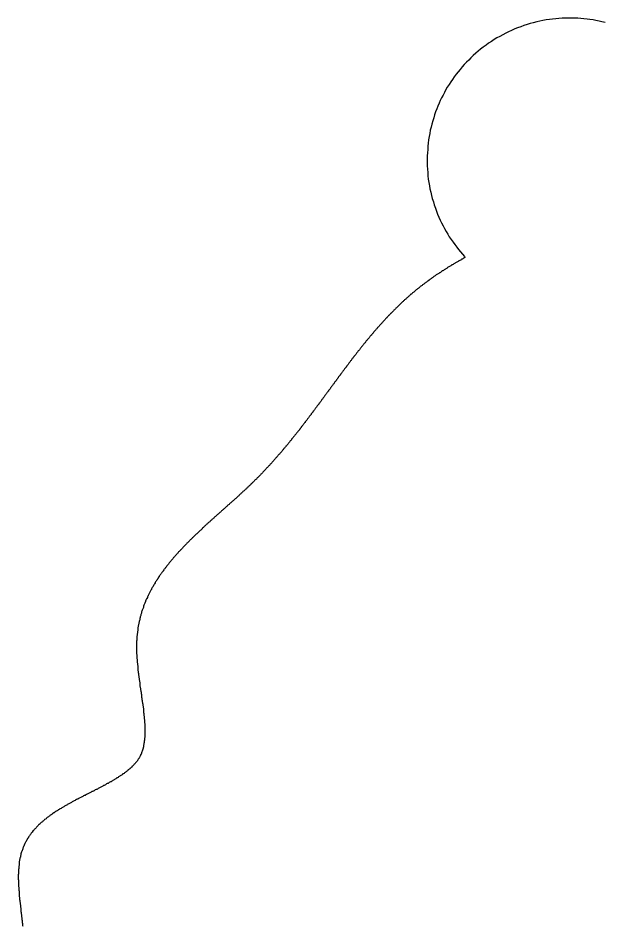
# Model space of a CAD drawing. Header units: millimetres. Extents: x 289 to 9778, y -894 to 6380.
# Drawn here: x 7085.7 to 7106.31, y -135.18 to -103.29 of the extents above; entities that cross this region are included whole.
import ezdxf

# ---------------------------------------------------------------- set-up
doc = ezdxf.new("R2010")
doc.units = ezdxf.units.MM
doc.layers.add('DRAW', color=7, linetype='Continuous')

msp = doc.modelspace()

# ---------------------------------------------------------------- linework, layer by layer
at = {"layer": 'DRAW'}
msp.add_polyline3d([(7106.32, -103.443, 0), (7106.21, -103.423, 0), (7106.11, -103.393, 0), (7106, -103.373, 0), (7105.9, -103.353, 0), (7105.79, -103.343, 0), (7105.69, -103.323, 0), (7105.58, -103.313, 0), (7105.47, -103.303, 0), (7105.36, -103.293, 0), (7105.26, -103.293, 0), (7105.15, -103.293, 0), (7105.04, -103.293, 0), (7104.92, -103.293, 0), (7104.81, -103.293, 0), (7104.7, -103.303, 0), (7104.59, -103.313, 0), (7104.48, -103.323, 0), (7104.37, -103.343, 0), (7104.25, -103.353, 0), (7104.14, -103.373, 0), (7104.03, -103.403, 0), (7103.92, -103.423, 0), (7103.8, -103.453, 0), (7103.69, -103.483, 0), (7103.58, -103.513, 0), (7103.47, -103.553, 0), (7103.36, -103.593, 0), (7103.25, -103.633, 0), (7103.15, -103.673, 0), (7103.04, -103.723, 0), (7102.93, -103.773, 0), (7102.83, -103.823, 0), (7102.73, -103.873, 0), (7102.62, -103.933, 0), (7102.52, -103.983, 0), (7102.42, -104.043, 0), (7102.33, -104.113, 0), (7102.23, -104.173, 0), (7102.14, -104.243, 0), (7102.04, -104.313, 0), (7101.95, -104.383, 0), (7101.86, -104.453, 0), (7101.78, -104.523, 0), (7101.69, -104.603, 0), (7101.61, -104.683, 0), (7101.53, -104.763, 0), (7101.45, -104.843, 0), (7101.37, -104.923, 0), (7101.3, -105.003, 0), (7101.23, -105.093, 0), (7101.16, -105.183, 0), (7101.09, -105.263, 0), (7101.02, -105.353, 0), (7100.96, -105.443, 0), (7100.9, -105.533, 0), (7100.84, -105.623, 0), (7100.78, -105.713, 0), (7100.73, -105.803, 0), (7100.68, -105.903, 0), (7100.63, -105.993, 0), (7100.58, -106.093, 0), (7100.53, -106.183, 0), (7100.49, -106.283, 0), (7100.45, -106.383, 0), (7100.41, -106.483, 0), (7100.37, -106.583, 0), (7100.33, -106.693, 0), (7100.3, -106.793, 0), (7100.27, -106.903, 0), (7100.24, -107.013, 0), (7100.21, -107.123, 0), (7100.18, -107.233, 0), (7100.16, -107.343, 0), (7100.14, -107.453, 0), (7100.12, -107.563, 0), (7100.11, -107.683, 0), (7100.1, -107.793, 0), (7100.09, -107.903, 0), (7100.08, -108.023, 0), (7100.07, -108.133, 0), (7100.07, -108.253, 0), (7100.07, -108.373, 0), (7100.07, -108.483, 0), (7100.08, -108.603, 0), (7100.09, -108.713, 0), (7100.1, -108.833, 0), (7100.11, -108.953, 0), (7100.13, -109.063, 0), (7100.15, -109.183, 0), (7100.17, -109.293, 0), (7100.2, -109.403, 0), (7100.22, -109.523, 0), (7100.25, -109.633, 0), (7100.29, -109.743, 0), (7100.32, -109.853, 0), (7100.36, -109.963, 0), (7100.4, -110.073, 0), (7100.44, -110.173, 0), (7100.48, -110.283, 0), (7100.53, -110.383, 0), (7100.58, -110.483, 0), (7100.63, -110.583, 0), (7100.68, -110.683, 0), (7100.74, -110.783, 0), (7100.8, -110.883, 0), (7100.85, -110.973, 0), (7100.91, -111.063, 0), (7100.98, -111.163, 0), (7101.04, -111.243, 0), (7101.11, -111.333, 0), (7101.17, -111.423, 0), (7101.24, -111.503, 0), (7101.31, -111.583, 0), (7101.38, -111.663, 0), (7101.4, -111.703, 0), (7101.38, -111.713, 0), (7101.35, -111.723, 0), (7101.33, -111.743, 0), (7101.31, -111.753, 0), (7101.29, -111.763, 0), (7101.27, -111.773, 0), (7101.25, -111.793, 0), (7101.22, -111.803, 0), (7101.2, -111.813, 0), (7101.18, -111.823, 0), (7101.16, -111.843, 0), (7101.14, -111.853, 0), (7101.11, -111.863, 0), (7101.09, -111.873, 0), (7101.07, -111.893, 0), (7101.05, -111.903, 0), (7101.03, -111.913, 0), (7101.01, -111.923, 0), (7100.98, -111.943, 0), (7100.96, -111.953, 0), (7100.94, -111.963, 0), (7100.92, -111.983, 0), (7100.9, -111.993, 0), (7100.88, -112.003, 0), (7100.86, -112.013, 0), (7100.83, -112.033, 0), (7100.81, -112.043, 0), (7100.79, -112.053, 0), (7100.77, -112.073, 0), (7100.75, -112.083, 0), (7100.73, -112.093, 0), (7100.71, -112.113, 0), (7100.69, -112.123, 0), (7100.67, -112.133, 0), (7100.64, -112.153, 0), (7100.62, -112.163, 0), (7100.6, -112.173, 0), (7100.58, -112.193, 0), (7100.56, -112.203, 0), (7100.54, -112.223, 0), (7100.52, -112.233, 0), (7100.5, -112.243, 0), (7100.48, -112.263, 0), (7100.46, -112.273, 0), (7100.44, -112.283, 0), (7100.41, -112.303, 0), (7100.39, -112.313, 0), (7100.37, -112.333, 0), (7100.35, -112.343, 0), (7100.33, -112.353, 0), (7100.31, -112.373, 0), (7100.29, -112.383, 0), (7100.27, -112.403, 0), (7100.25, -112.413, 0), (7100.23, -112.433, 0), (7100.21, -112.443, 0), (7100.19, -112.463, 0), (7100.17, -112.473, 0), (7100.15, -112.483, 0), (7100.13, -112.503, 0), (7100.11, -112.513, 0), (7100.09, -112.533, 0), (7100.07, -112.543, 0), (7100.05, -112.563, 0), (7100.03, -112.573, 0), (7100.01, -112.593, 0), (7099.99, -112.603, 0), (7099.97, -112.623, 0), (7099.95, -112.633, 0), (7099.93, -112.653, 0), (7099.91, -112.663, 0), (7099.89, -112.683, 0), (7099.87, -112.693, 0), (7099.85, -112.713, 0), (7099.83, -112.723, 0), (7099.81, -112.743, 0), (7099.79, -112.763, 0), (7099.77, -112.773, 0), (7099.75, -112.793, 0), (7099.73, -112.803, 0), (7099.71, -112.823, 0), (7099.69, -112.833, 0), (7099.67, -112.853, 0), (7099.65, -112.873, 0), (7099.64, -112.883, 0), (7099.62, -112.903, 0), (7099.6, -112.913, 0), (7099.58, -112.933, 0), (7099.56, -112.943, 0), (7099.54, -112.963, 0), (7099.52, -112.983, 0), (7099.5, -112.993, 0), (7099.48, -113.013, 0), (7099.46, -113.033, 0), (7099.45, -113.043, 0), (7099.43, -113.063, 0), (7099.41, -113.073, 0), (7099.39, -113.093, 0), (7099.37, -113.113, 0), (7099.35, -113.123, 0), (7099.33, -113.143, 0), (7099.32, -113.163, 0), (7099.3, -113.173, 0), (7099.28, -113.193, 0), (7099.26, -113.213, 0), (7099.24, -113.223, 0), (7099.23, -113.243, 0), (7099.21, -113.263, 0), (7099.19, -113.273, 0), (7099.17, -113.293, 0), (7099.15, -113.313, 0), (7099.13, -113.333, 0), (7099.12, -113.343, 0), (7099.1, -113.363, 0), (7099.08, -113.383, 0), (7099.06, -113.393, 0), (7099.05, -113.413, 0), (7099.03, -113.433, 0), (7099.01, -113.453, 0), (7098.99, -113.463, 0), (7098.97, -113.483, 0), (7098.96, -113.503, 0), (7098.94, -113.523, 0), (7098.92, -113.533, 0), (7098.9, -113.553, 0), (7098.89, -113.573, 0), (7098.87, -113.593, 0), (7098.85, -113.603, 0), (7098.84, -113.623, 0), (7098.82, -113.643, 0), (7098.8, -113.663, 0), (7098.78, -113.673, 0), (7098.77, -113.693, 0), (7098.75, -113.713, 0), (7098.73, -113.733, 0), (7098.71, -113.743, 0), (7098.7, -113.763, 0), (7098.68, -113.783, 0), (7098.66, -113.803, 0), (7098.65, -113.823, 0), (7098.63, -113.833, 0), (7098.61, -113.853, 0), (7098.6, -113.873, 0), (7098.58, -113.893, 0), (7098.56, -113.913, 0), (7098.55, -113.923, 0), (7098.53, -113.943, 0), (7098.51, -113.963, 0), (7098.5, -113.983, 0), (7098.48, -114.003, 0), (7098.46, -114.023, 0), (7098.45, -114.033, 0), (7098.43, -114.053, 0), (7098.41, -114.073, 0), (7098.4, -114.093, 0), (7098.38, -114.113, 0), (7098.36, -114.133, 0), (7098.35, -114.143, 0), (7098.33, -114.163, 0), (7098.32, -114.183, 0), (7098.3, -114.203, 0), (7098.28, -114.223, 0), (7098.27, -114.243, 0), (7098.25, -114.263, 0), (7098.23, -114.273, 0), (7098.22, -114.293, 0), (7098.2, -114.313, 0), (7098.19, -114.333, 0), (7098.17, -114.353, 0), (7098.15, -114.373, 0), (7098.14, -114.393, 0), (7098.12, -114.413, 0), (7098.11, -114.423, 0), (7098.09, -114.443, 0), (7098.07, -114.463, 0), (7098.06, -114.483, 0), (7098.04, -114.503, 0), (7098.03, -114.523, 0), (7098.01, -114.543, 0), (7098, -114.563, 0), (7097.98, -114.583, 0), (7097.96, -114.593, 0), (7097.95, -114.613, 0), (7097.93, -114.633, 0), (7097.92, -114.653, 0), (7097.9, -114.673, 0), (7097.89, -114.693, 0), (7097.87, -114.713, 0), (7097.85, -114.733, 0), (7097.84, -114.753, 0), (7097.82, -114.773, 0), (7097.81, -114.793, 0), (7097.79, -114.813, 0), (7097.78, -114.823, 0), (7097.76, -114.843, 0), (7097.75, -114.863, 0), (7097.73, -114.883, 0), (7097.72, -114.903, 0), (7097.7, -114.923, 0), (7097.69, -114.943, 0), (7097.67, -114.963, 0), (7097.65, -114.983, 0), (7097.64, -115.003, 0), (7097.62, -115.023, 0), (7097.61, -115.043, 0), (7097.59, -115.063, 0), (7097.58, -115.083, 0), (7097.56, -115.103, 0), (7097.55, -115.123, 0), (7097.53, -115.143, 0), (7097.52, -115.153, 0), (7097.5, -115.173, 0), (7097.49, -115.193, 0), (7097.47, -115.213, 0), (7097.46, -115.233, 0), (7097.44, -115.253, 0), (7097.43, -115.273, 0), (7097.41, -115.293, 0), (7097.4, -115.313, 0), (7097.38, -115.333, 0), (7097.37, -115.353, 0), (7097.35, -115.373, 0), (7097.34, -115.393, 0), (7097.32, -115.413, 0), (7097.31, -115.433, 0), (7097.29, -115.453, 0), (7097.28, -115.473, 0), (7097.26, -115.493, 0), (7097.25, -115.513, 0), (7097.23, -115.533, 0), (7097.22, -115.553, 0), (7097.2, -115.573, 0), (7097.19, -115.593, 0), (7097.17, -115.613, 0), (7097.16, -115.633, 0), (7097.14, -115.653, 0), (7097.13, -115.673, 0), (7097.11, -115.693, 0), (7097.1, -115.713, 0), (7097.08, -115.733, 0), (7097.07, -115.753, 0), (7097.05, -115.773, 0), (7097.04, -115.793, 0), (7097.02, -115.813, 0), (7097.01, -115.833, 0), (7096.99, -115.853, 0), (7096.98, -115.873, 0), (7096.96, -115.893, 0), (7096.95, -115.913, 0), (7096.94, -115.933, 0), (7096.92, -115.953, 0), (7096.91, -115.973, 0), (7096.89, -115.993, 0), (7096.88, -116.013, 0), (7096.86, -116.033, 0), (7096.85, -116.053, 0), (7096.83, -116.073, 0), (7096.82, -116.093, 0), (7096.8, -116.113, 0), (7096.79, -116.133, 0), (7096.77, -116.153, 0), (7096.76, -116.173, 0), (7096.74, -116.193, 0), (7096.73, -116.213, 0), (7096.71, -116.233, 0), (7096.7, -116.253, 0), (7096.68, -116.273, 0), (7096.67, -116.293, 0), (7096.66, -116.313, 0), (7096.64, -116.333, 0), (7096.63, -116.353, 0), (7096.61, -116.373, 0), (7096.6, -116.393, 0), (7096.58, -116.413, 0), (7096.57, -116.433, 0), (7096.55, -116.453, 0), (7096.54, -116.473, 0), (7096.52, -116.493, 0), (7096.51, -116.513, 0), (7096.49, -116.533, 0), (7096.48, -116.553, 0), (7096.46, -116.573, 0), (7096.45, -116.593, 0), (7096.43, -116.613, 0), (7096.42, -116.633, 0), (7096.4, -116.653, 0), (7096.39, -116.673, 0), (7096.37, -116.693, 0), (7096.36, -116.713, 0), (7096.35, -116.733, 0), (7096.33, -116.753, 0), (7096.32, -116.773, 0), (7096.3, -116.793, 0), (7096.29, -116.813, 0), (7096.27, -116.833, 0), (7096.26, -116.853, 0), (7096.24, -116.873, 0), (7096.23, -116.893, 0), (7096.21, -116.913, 0), (7096.2, -116.933, 0), (7096.18, -116.953, 0), (7096.17, -116.973, 0), (7096.15, -116.993, 0), (7096.14, -117.013, 0), (7096.12, -117.033, 0), (7096.11, -117.053, 0), (7096.09, -117.073, 0), (7096.08, -117.093, 0), (7096.06, -117.113, 0), (7096.05, -117.133, 0), (7096.03, -117.153, 0), (7096.02, -117.173, 0), (7096, -117.193, 0), (7095.99, -117.213, 0), (7095.97, -117.233, 0), (7095.96, -117.253, 0), (7095.94, -117.273, 0), (7095.93, -117.293, 0), (7095.91, -117.313, 0), (7095.9, -117.333, 0), (7095.88, -117.353, 0), (7095.87, -117.373, 0), (7095.85, -117.393, 0), (7095.84, -117.413, 0), (7095.82, -117.433, 0), (7095.81, -117.453, 0), (7095.79, -117.473, 0), (7095.78, -117.493, 0), (7095.76, -117.513, 0), (7095.75, -117.533, 0), (7095.73, -117.553, 0), (7095.72, -117.573, 0), (7095.7, -117.593, 0), (7095.68, -117.613, 0), (7095.67, -117.633, 0), (7095.65, -117.653, 0), (7095.64, -117.673, 0), (7095.62, -117.693, 0), (7095.61, -117.713, 0), (7095.59, -117.733, 0), (7095.58, -117.753, 0), (7095.56, -117.773, 0), (7095.55, -117.793, 0), (7095.53, -117.813, 0), (7095.52, -117.833, 0), (7095.5, -117.853, 0), (7095.48, -117.873, 0), (7095.47, -117.893, 0), (7095.45, -117.913, 0), (7095.44, -117.923, 0), (7095.42, -117.943, 0), (7095.41, -117.963, 0), (7095.39, -117.983, 0), (7095.38, -118.003, 0), (7095.36, -118.023, 0), (7095.34, -118.043, 0), (7095.33, -118.063, 0), (7095.31, -118.083, 0), (7095.3, -118.103, 0), (7095.28, -118.123, 0), (7095.26, -118.143, 0), (7095.25, -118.163, 0), (7095.23, -118.183, 0), (7095.22, -118.203, 0), (7095.2, -118.223, 0), (7095.19, -118.243, 0), (7095.17, -118.263, 0), (7095.15, -118.283, 0), (7095.14, -118.303, 0), (7095.12, -118.323, 0), (7095.11, -118.333, 0), (7095.09, -118.353, 0), (7095.07, -118.373, 0), (7095.06, -118.393, 0), (7095.04, -118.413, 0), (7095.02, -118.433, 0), (7095.01, -118.453, 0), (7094.99, -118.473, 0), (7094.98, -118.493, 0), (7094.96, -118.513, 0), (7094.94, -118.533, 0), (7094.93, -118.553, 0), (7094.91, -118.573, 0), (7094.89, -118.583, 0), (7094.88, -118.603, 0), (7094.86, -118.623, 0), (7094.84, -118.643, 0), (7094.83, -118.663, 0), (7094.81, -118.683, 0), (7094.79, -118.703, 0), (7094.78, -118.723, 0), (7094.76, -118.743, 0), (7094.74, -118.763, 0), (7094.73, -118.773, 0), (7094.71, -118.793, 0), (7094.69, -118.813, 0), (7094.68, -118.833, 0), (7094.66, -118.853, 0), (7094.64, -118.873, 0), (7094.63, -118.893, 0), (7094.61, -118.913, 0), (7094.59, -118.933, 0), (7094.58, -118.943, 0), (7094.56, -118.963, 0), (7094.54, -118.983, 0), (7094.53, -119.003, 0), (7094.51, -119.023, 0), (7094.49, -119.043, 0), (7094.47, -119.063, 0), (7094.46, -119.073, 0), (7094.44, -119.093, 0), (7094.42, -119.113, 0), (7094.4, -119.133, 0), (7094.39, -119.153, 0), (7094.37, -119.173, 0), (7094.35, -119.193, 0), (7094.33, -119.203, 0), (7094.32, -119.223, 0), (7094.3, -119.243, 0), (7094.28, -119.263, 0), (7094.26, -119.283, 0), (7094.25, -119.303, 0), (7094.23, -119.313, 0), (7094.21, -119.333, 0), (7094.19, -119.353, 0), (7094.18, -119.373, 0), (7094.16, -119.393, 0), (7094.14, -119.403, 0), (7094.12, -119.423, 0), (7094.1, -119.443, 0), (7094.09, -119.463, 0), (7094.07, -119.483, 0), (7094.05, -119.503, 0), (7094.03, -119.513, 0), (7094.01, -119.533, 0), (7093.99, -119.553, 0), (7093.98, -119.573, 0), (7093.96, -119.593, 0), (7093.94, -119.603, 0), (7093.92, -119.623, 0), (7093.9, -119.643, 0), (7093.88, -119.663, 0), (7093.87, -119.673, 0), (7093.85, -119.693, 0), (7093.83, -119.713, 0), (7093.81, -119.733, 0), (7093.79, -119.753, 0), (7093.77, -119.763, 0), (7093.75, -119.783, 0), (7093.73, -119.803, 0), (7093.72, -119.823, 0), (7093.7, -119.843, 0), (7093.68, -119.853, 0), (7093.66, -119.873, 0), (7093.64, -119.893, 0), (7093.62, -119.913, 0), (7093.6, -119.923, 0), (7093.58, -119.943, 0), (7093.56, -119.963, 0), (7093.54, -119.983, 0), (7093.52, -120.003, 0), (7093.5, -120.013, 0), (7093.48, -120.033, 0), (7093.47, -120.053, 0), (7093.45, -120.073, 0), (7093.43, -120.083, 0), (7093.41, -120.103, 0), (7093.39, -120.123, 0), (7093.37, -120.143, 0), (7093.35, -120.163, 0), (7093.33, -120.173, 0), (7093.31, -120.193, 0), (7093.29, -120.213, 0), (7093.27, -120.233, 0), (7093.25, -120.243, 0), (7093.23, -120.263, 0), (7093.21, -120.283, 0), (7093.19, -120.303, 0), (7093.17, -120.323, 0), (7093.15, -120.333, 0), (7093.13, -120.353, 0), (7093.11, -120.373, 0), (7093.09, -120.393, 0), (7093.07, -120.403, 0), (7093.05, -120.423, 0), (7093.03, -120.443, 0), (7093.01, -120.463, 0), (7092.99, -120.483, 0), (7092.97, -120.493, 0), (7092.95, -120.513, 0), (7092.93, -120.533, 0), (7092.91, -120.553, 0), (7092.89, -120.563, 0), (7092.87, -120.583, 0), (7092.85, -120.603, 0), (7092.83, -120.623, 0), (7092.81, -120.643, 0), (7092.79, -120.653, 0), (7092.77, -120.673, 0), (7092.75, -120.693, 0), (7092.73, -120.713, 0), (7092.71, -120.723, 0), (7092.69, -120.743, 0), (7092.67, -120.763, 0), (7092.65, -120.783, 0), (7092.63, -120.803, 0), (7092.61, -120.813, 0), (7092.59, -120.833, 0), (7092.57, -120.853, 0), (7092.55, -120.873, 0), (7092.53, -120.893, 0), (7092.51, -120.903, 0), (7092.49, -120.923, 0), (7092.47, -120.943, 0), (7092.45, -120.963, 0), (7092.43, -120.983, 0), (7092.41, -120.993, 0), (7092.39, -121.013, 0), (7092.37, -121.033, 0), (7092.35, -121.053, 0), (7092.33, -121.073, 0), (7092.31, -121.083, 0), (7092.29, -121.103, 0), (7092.27, -121.123, 0), (7092.25, -121.143, 0), (7092.23, -121.163, 0), (7092.21, -121.183, 0), (7092.19, -121.193, 0), (7092.17, -121.213, 0), (7092.16, -121.233, 0), (7092.14, -121.253, 0), (7092.12, -121.273, 0), (7092.1, -121.293, 0), (7092.08, -121.303, 0), (7092.06, -121.323, 0), (7092.04, -121.343, 0), (7092.02, -121.363, 0), (7092, -121.383, 0), (7091.98, -121.403, 0), (7091.96, -121.413, 0), (7091.94, -121.433, 0), (7091.92, -121.453, 0), (7091.9, -121.473, 0), (7091.88, -121.493, 0), (7091.86, -121.513, 0), (7091.84, -121.533, 0), (7091.82, -121.553, 0), (7091.81, -121.563, 0), (7091.79, -121.583, 0), (7091.77, -121.603, 0), (7091.75, -121.623, 0), (7091.73, -121.643, 0), (7091.71, -121.663, 0), (7091.69, -121.683, 0), (7091.67, -121.703, 0), (7091.65, -121.723, 0), (7091.63, -121.733, 0), (7091.62, -121.753, 0), (7091.6, -121.773, 0), (7091.58, -121.793, 0), (7091.56, -121.813, 0), (7091.54, -121.833, 0), (7091.52, -121.853, 0), (7091.5, -121.873, 0), (7091.49, -121.893, 0), (7091.47, -121.913, 0), (7091.45, -121.933, 0), (7091.43, -121.953, 0), (7091.41, -121.973, 0), (7091.4, -121.983, 0), (7091.38, -122.003, 0), (7091.36, -122.023, 0), (7091.34, -122.043, 0), (7091.32, -122.063, 0), (7091.31, -122.083, 0), (7091.29, -122.103, 0), (7091.27, -122.123, 0), (7091.25, -122.143, 0), (7091.23, -122.163, 0), (7091.22, -122.183, 0), (7091.2, -122.203, 0), (7091.18, -122.223, 0), (7091.16, -122.243, 0), (7091.15, -122.263, 0), (7091.13, -122.283, 0), (7091.11, -122.303, 0), (7091.1, -122.323, 0), (7091.08, -122.343, 0), (7091.06, -122.363, 0), (7091.05, -122.383, 0), (7091.03, -122.403, 0), (7091.01, -122.423, 0), (7090.99, -122.453, 0), (7090.98, -122.473, 0), (7090.96, -122.493, 0), (7090.95, -122.513, 0), (7090.93, -122.533, 0), (7090.91, -122.553, 0), (7090.9, -122.573, 0), (7090.88, -122.593, 0), (7090.86, -122.613, 0), (7090.85, -122.633, 0), (7090.83, -122.653, 0), (7090.82, -122.673, 0), (7090.8, -122.703, 0), (7090.79, -122.723, 0), (7090.77, -122.743, 0), (7090.75, -122.763, 0), (7090.74, -122.783, 0), (7090.72, -122.803, 0), (7090.71, -122.823, 0), (7090.69, -122.853, 0), (7090.68, -122.873, 0), (7090.66, -122.893, 0), (7090.65, -122.913, 0), (7090.63, -122.933, 0), (7090.62, -122.963, 0), (7090.61, -122.983, 0), (7090.59, -123.003, 0), (7090.58, -123.023, 0), (7090.56, -123.043, 0), (7090.55, -123.073, 0), (7090.53, -123.093, 0), (7090.52, -123.113, 0), (7090.51, -123.133, 0), (7090.49, -123.163, 0), (7090.48, -123.183, 0), (7090.47, -123.203, 0), (7090.45, -123.223, 0), (7090.44, -123.253, 0), (7090.43, -123.273, 0), (7090.41, -123.293, 0), (7090.4, -123.313, 0), (7090.39, -123.343, 0), (7090.38, -123.363, 0), (7090.36, -123.383, 0), (7090.35, -123.413, 0), (7090.34, -123.433, 0), (7090.33, -123.453, 0), (7090.32, -123.483, 0), (7090.3, -123.503, 0), (7090.29, -123.523, 0), (7090.28, -123.553, 0), (7090.27, -123.573, 0), (7090.26, -123.603, 0), (7090.25, -123.623, 0), (7090.24, -123.643, 0), (7090.22, -123.673, 0), (7090.21, -123.693, 0), (7090.2, -123.723, 0), (7090.19, -123.743, 0), (7090.18, -123.773, 0), (7090.17, -123.793, 0), (7090.16, -123.813, 0), (7090.15, -123.843, 0), (7090.14, -123.863, 0), (7090.13, -123.893, 0), (7090.12, -123.913, 0), (7090.11, -123.943, 0), (7090.1, -123.963, 0), (7090.1, -123.993, 0), (7090.09, -124.013, 0), (7090.08, -124.043, 0), (7090.07, -124.063, 0), (7090.06, -124.093, 0), (7090.05, -124.123, 0), (7090.04, -124.143, 0), (7090.04, -124.173, 0), (7090.03, -124.193, 0), (7090.02, -124.223, 0), (7090.01, -124.243, 0), (7090.01, -124.273, 0), (7090, -124.303, 0), (7089.99, -124.323, 0), (7089.99, -124.353, 0), (7089.98, -124.373, 0), (7089.97, -124.403, 0), (7089.97, -124.433, 0), (7089.96, -124.453, 0), (7089.95, -124.483, 0), (7089.95, -124.513, 0), (7089.94, -124.533, 0), (7089.94, -124.563, 0), (7089.93, -124.593, 0), (7089.93, -124.613, 0), (7089.92, -124.643, 0), (7089.92, -124.673, 0), (7089.91, -124.703, 0), (7089.91, -124.723, 0), (7089.9, -124.753, 0), (7089.9, -124.783, 0), (7089.9, -124.813, 0), (7089.89, -124.833, 0), (7089.89, -124.863, 0), (7089.89, -124.893, 0), (7089.88, -124.923, 0), (7089.88, -124.943, 0), (7089.88, -124.973, 0), (7089.87, -125.003, 0), (7089.87, -125.033, 0), (7089.87, -125.063, 0), (7089.87, -125.083, 0), (7089.87, -125.113, 0), (7089.87, -125.143, 0), (7089.86, -125.173, 0), (7089.86, -125.203, 0), (7089.86, -125.223, 0), (7089.86, -125.253, 0), (7089.86, -125.283, 0), (7089.86, -125.313, 0), (7089.86, -125.343, 0), (7089.86, -125.363, 0), (7089.86, -125.393, 0), (7089.86, -125.423, 0), (7089.86, -125.453, 0), (7089.86, -125.483, 0), (7089.86, -125.503, 0), (7089.86, -125.533, 0), (7089.86, -125.563, 0), (7089.86, -125.593, 0), (7089.86, -125.623, 0), (7089.87, -125.643, 0), (7089.87, -125.673, 0), (7089.87, -125.703, 0), (7089.87, -125.733, 0), (7089.87, -125.763, 0), (7089.87, -125.783, 0), (7089.88, -125.813, 0), (7089.88, -125.843, 0), (7089.88, -125.873, 0), (7089.88, -125.903, 0), (7089.88, -125.923, 0), (7089.89, -125.953, 0), (7089.89, -125.983, 0), (7089.89, -126.013, 0), (7089.9, -126.033, 0), (7089.9, -126.063, 0), (7089.9, -126.093, 0), (7089.9, -126.123, 0), (7089.91, -126.153, 0), (7089.91, -126.173, 0), (7089.91, -126.203, 0), (7089.92, -126.233, 0), (7089.92, -126.263, 0), (7089.92, -126.283, 0), (7089.93, -126.313, 0), (7089.93, -126.343, 0), (7089.93, -126.373, 0), (7089.94, -126.393, 0), (7089.94, -126.423, 0), (7089.94, -126.453, 0), (7089.95, -126.483, 0), (7089.95, -126.503, 0), (7089.95, -126.533, 0), (7089.96, -126.563, 0), (7089.96, -126.593, 0), (7089.97, -126.613, 0), (7089.97, -126.643, 0), (7089.97, -126.673, 0), (7089.98, -126.693, 0), (7089.98, -126.723, 0), (7089.98, -126.753, 0), (7089.99, -126.783, 0), (7089.99, -126.803, 0), (7090, -126.833, 0), (7090, -126.863, 0), (7090, -126.883, 0), (7090.01, -126.913, 0), (7090.01, -126.943, 0), (7090.02, -126.963, 0), (7090.02, -126.993, 0), (7090.02, -127.023, 0), (7090.03, -127.043, 0), (7090.03, -127.073, 0), (7090.03, -127.093, 0), (7090.04, -127.123, 0), (7090.04, -127.153, 0), (7090.05, -127.173, 0), (7090.05, -127.203, 0), (7090.05, -127.233, 0), (7090.06, -127.253, 0), (7090.06, -127.283, 0), (7090.06, -127.303, 0), (7090.07, -127.333, 0), (7090.07, -127.363, 0), (7090.08, -127.383, 0), (7090.08, -127.413, 0), (7090.08, -127.433, 0), (7090.09, -127.463, 0), (7090.09, -127.483, 0), (7090.09, -127.513, 0), (7090.1, -127.533, 0), (7090.1, -127.563, 0), (7090.1, -127.583, 0), (7090.1, -127.613, 0), (7090.11, -127.633, 0), (7090.11, -127.663, 0), (7090.11, -127.683, 0), (7090.12, -127.713, 0), (7090.12, -127.733, 0), (7090.12, -127.763, 0), (7090.12, -127.783, 0), (7090.13, -127.813, 0), (7090.13, -127.833, 0), (7090.13, -127.853, 0), (7090.13, -127.883, 0), (7090.13, -127.903, 0), (7090.14, -127.933, 0), (7090.14, -127.953, 0), (7090.14, -127.973, 0), (7090.14, -128.003, 0), (7090.14, -128.023, 0), (7090.14, -128.043, 0), (7090.15, -128.073, 0), (7090.15, -128.093, 0), (7090.15, -128.113, 0), (7090.15, -128.133, 0), (7090.15, -128.163, 0), (7090.15, -128.183, 0), (7090.15, -128.203, 0), (7090.15, -128.223, 0), (7090.15, -128.253, 0), (7090.15, -128.273, 0), (7090.15, -128.293, 0), (7090.15, -128.313, 0), (7090.15, -128.333, 0), (7090.15, -128.363, 0), (7090.15, -128.383, 0), (7090.15, -128.403, 0), (7090.15, -128.423, 0), (7090.15, -128.443, 0), (7090.15, -128.463, 0), (7090.15, -128.483, 0), (7090.15, -128.503, 0), (7090.15, -128.523, 0), (7090.15, -128.543, 0), (7090.15, -128.563, 0), (7090.14, -128.583, 0), (7090.14, -128.603, 0), (7090.14, -128.623, 0), (7090.14, -128.643, 0), (7090.14, -128.663, 0), (7090.13, -128.683, 0), (7090.13, -128.703, 0), (7090.13, -128.723, 0), (7090.13, -128.743, 0), (7090.12, -128.753, 0), (7090.12, -128.773, 0), (7090.12, -128.793, 0), (7090.12, -128.813, 0), (7090.11, -128.833, 0), (7090.11, -128.843, 0), (7090.11, -128.863, 0), (7090.1, -128.883, 0), (7090.1, -128.903, 0), (7090.09, -128.913, 0), (7090.09, -128.933, 0), (7090.09, -128.953, 0), (7090.08, -128.963, 0), (7090.08, -128.983, 0), (7090.07, -128.993, 0), (7090.07, -129.013, 0), (7090.06, -129.033, 0), (7090.06, -129.043, 0), (7090.05, -129.063, 0), (7090.05, -129.073, 0), (7090.04, -129.093, 0), (7090.03, -129.103, 0), (7090.03, -129.123, 0), (7090.02, -129.133, 0), (7090.02, -129.153, 0), (7090.01, -129.163, 0), (7090, -129.173, 0), (7090, -129.193, 0), (7089.99, -129.203, 0), (7089.98, -129.223, 0), (7089.98, -129.233, 0), (7089.97, -129.243, 0), (7089.96, -129.263, 0), (7089.95, -129.273, 0), (7089.95, -129.283, 0), (7089.94, -129.303, 0), (7089.93, -129.313, 0), (7089.92, -129.323, 0), (7089.91, -129.343, 0), (7089.9, -129.353, 0), (7089.9, -129.363, 0), (7089.89, -129.373, 0), (7089.88, -129.393, 0), (7089.87, -129.403, 0), (7089.86, -129.413, 0), (7089.85, -129.433, 0), (7089.84, -129.443, 0), (7089.82, -129.453, 0), (7089.81, -129.473, 0), (7089.8, -129.483, 0), (7089.79, -129.493, 0), (7089.78, -129.503, 0), (7089.77, -129.523, 0), (7089.75, -129.533, 0), (7089.74, -129.543, 0), (7089.73, -129.563, 0), (7089.72, -129.573, 0), (7089.7, -129.583, 0), (7089.69, -129.603, 0), (7089.67, -129.613, 0), (7089.66, -129.623, 0), (7089.65, -129.633, 0), (7089.63, -129.653, 0), (7089.62, -129.663, 0), (7089.6, -129.673, 0), (7089.59, -129.693, 0), (7089.57, -129.703, 0), (7089.55, -129.713, 0), (7089.54, -129.733, 0), (7089.52, -129.743, 0), (7089.51, -129.753, 0), (7089.49, -129.763, 0), (7089.47, -129.783, 0), (7089.46, -129.793, 0), (7089.44, -129.803, 0), (7089.42, -129.823, 0), (7089.4, -129.833, 0), (7089.38, -129.843, 0), (7089.37, -129.853, 0), (7089.35, -129.873, 0), (7089.33, -129.883, 0), (7089.31, -129.893, 0), (7089.29, -129.903, 0), (7089.27, -129.923, 0), (7089.25, -129.933, 0), (7089.23, -129.943, 0), (7089.21, -129.963, 0), (7089.19, -129.973, 0), (7089.17, -129.983, 0), (7089.15, -129.993, 0), (7089.13, -130.013, 0), (7089.11, -130.023, 0), (7089.09, -130.033, 0), (7089.07, -130.043, 0), (7089.05, -130.063, 0), (7089.03, -130.073, 0), (7089.01, -130.083, 0), (7088.99, -130.093, 0), (7088.97, -130.113, 0), (7088.94, -130.123, 0), (7088.92, -130.133, 0), (7088.9, -130.143, 0), (7088.88, -130.163, 0), (7088.86, -130.173, 0), (7088.83, -130.183, 0), (7088.81, -130.193, 0), (7088.79, -130.203, 0), (7088.77, -130.223, 0), (7088.74, -130.233, 0), (7088.72, -130.243, 0), (7088.7, -130.253, 0), (7088.67, -130.273, 0), (7088.65, -130.283, 0), (7088.63, -130.293, 0), (7088.6, -130.303, 0), (7088.58, -130.323, 0), (7088.56, -130.333, 0), (7088.53, -130.343, 0), (7088.51, -130.353, 0), (7088.49, -130.373, 0), (7088.46, -130.383, 0), (7088.44, -130.393, 0), (7088.41, -130.403, 0), (7088.39, -130.413, 0), (7088.37, -130.433, 0), (7088.34, -130.443, 0), (7088.32, -130.453, 0), (7088.29, -130.463, 0), (7088.27, -130.483, 0), (7088.24, -130.493, 0), (7088.22, -130.503, 0), (7088.19, -130.513, 0), (7088.17, -130.533, 0), (7088.15, -130.543, 0), (7088.12, -130.553, 0), (7088.1, -130.563, 0), (7088.07, -130.583, 0), (7088.05, -130.593, 0), (7088.02, -130.603, 0), (7088, -130.613, 0), (7087.97, -130.633, 0), (7087.95, -130.643, 0), (7087.92, -130.653, 0), (7087.9, -130.673, 0), (7087.87, -130.683, 0), (7087.85, -130.693, 0), (7087.82, -130.703, 0), (7087.8, -130.723, 0), (7087.77, -130.733, 0), (7087.75, -130.743, 0), (7087.72, -130.763, 0), (7087.7, -130.773, 0), (7087.67, -130.783, 0), (7087.65, -130.803, 0), (7087.62, -130.813, 0), (7087.6, -130.823, 0), (7087.58, -130.843, 0), (7087.55, -130.853, 0), (7087.53, -130.863, 0), (7087.5, -130.883, 0), (7087.48, -130.893, 0), (7087.45, -130.903, 0), (7087.43, -130.923, 0), (7087.4, -130.933, 0), (7087.38, -130.953, 0), (7087.35, -130.963, 0), (7087.33, -130.973, 0), (7087.31, -130.993, 0), (7087.28, -131.003, 0), (7087.26, -131.023, 0), (7087.23, -131.033, 0), (7087.21, -131.053, 0), (7087.18, -131.063, 0), (7087.16, -131.073, 0), (7087.14, -131.093, 0), (7087.11, -131.103, 0), (7087.09, -131.123, 0), (7087.07, -131.133, 0), (7087.04, -131.153, 0), (7087.02, -131.163, 0), (7086.99, -131.183, 0), (7086.97, -131.203, 0), (7086.95, -131.213, 0), (7086.92, -131.233, 0), (7086.9, -131.243, 0), (7086.88, -131.263, 0), (7086.86, -131.273, 0), (7086.83, -131.293, 0), (7086.81, -131.313, 0), (7086.79, -131.323, 0), (7086.77, -131.343, 0), (7086.74, -131.363, 0), (7086.72, -131.373, 0), (7086.7, -131.393, 0), (7086.68, -131.413, 0), (7086.66, -131.433, 0), (7086.63, -131.443, 0), (7086.61, -131.463, 0), (7086.59, -131.483, 0), (7086.57, -131.503, 0), (7086.55, -131.523, 0), (7086.53, -131.533, 0), (7086.51, -131.553, 0), (7086.49, -131.573, 0), (7086.47, -131.593, 0), (7086.44, -131.613, 0), (7086.42, -131.633, 0), (7086.4, -131.653, 0), (7086.38, -131.673, 0), (7086.37, -131.693, 0), (7086.35, -131.713, 0), (7086.33, -131.733, 0), (7086.31, -131.753, 0), (7086.29, -131.773, 0), (7086.27, -131.793, 0), (7086.25, -131.813, 0), (7086.23, -131.833, 0), (7086.21, -131.863, 0), (7086.2, -131.883, 0), (7086.18, -131.903, 0), (7086.16, -131.923, 0), (7086.14, -131.943, 0), (7086.13, -131.973, 0), (7086.11, -131.993, 0), (7086.1, -132.013, 0), (7086.08, -132.043, 0), (7086.06, -132.063, 0), (7086.05, -132.093, 0), (7086.03, -132.113, 0), (7086.02, -132.133, 0), (7086, -132.163, 0), (7085.99, -132.183, 0), (7085.98, -132.213, 0), (7085.96, -132.243, 0), (7085.95, -132.263, 0), (7085.94, -132.293, 0), (7085.92, -132.313, 0), (7085.91, -132.343, 0), (7085.9, -132.373, 0), (7085.89, -132.393, 0), (7085.88, -132.423, 0), (7085.87, -132.453, 0), (7085.86, -132.473, 0), (7085.85, -132.503, 0), (7085.84, -132.533, 0), (7085.83, -132.563, 0), (7085.82, -132.583, 0), (7085.81, -132.613, 0), (7085.8, -132.643, 0), (7085.8, -132.673, 0), (7085.79, -132.693, 0), (7085.78, -132.723, 0), (7085.78, -132.753, 0), (7085.77, -132.783, 0), (7085.76, -132.803, 0), (7085.76, -132.833, 0), (7085.75, -132.863, 0), (7085.75, -132.893, 0), (7085.74, -132.913, 0), (7085.74, -132.943, 0), (7085.74, -132.973, 0), (7085.73, -133.003, 0), (7085.73, -133.023, 0), (7085.73, -133.053, 0), (7085.72, -133.083, 0), (7085.72, -133.113, 0), (7085.72, -133.133, 0), (7085.72, -133.163, 0), (7085.71, -133.193, 0), (7085.71, -133.223, 0), (7085.71, -133.243, 0), (7085.71, -133.273, 0), (7085.71, -133.303, 0), (7085.71, -133.333, 0), (7085.71, -133.353, 0), (7085.7, -133.383, 0), (7085.7, -133.413, 0), (7085.7, -133.433, 0), (7085.7, -133.463, 0), (7085.7, -133.493, 0), (7085.7, -133.523, 0), (7085.7, -133.543, 0), (7085.71, -133.573, 0), (7085.71, -133.603, 0), (7085.71, -133.633, 0), (7085.71, -133.653, 0), (7085.71, -133.683, 0), (7085.71, -133.713, 0), (7085.71, -133.743, 0), (7085.71, -133.763, 0), (7085.71, -133.793, 0), (7085.72, -133.823, 0), (7085.72, -133.843, 0), (7085.72, -133.873, 0), (7085.72, -133.903, 0), (7085.72, -133.933, 0), (7085.73, -133.953, 0), (7085.73, -133.983, 0), (7085.73, -134.013, 0), (7085.73, -134.033, 0), (7085.74, -134.063, 0), (7085.74, -134.093, 0), (7085.74, -134.113, 0), (7085.74, -134.143, 0), (7085.75, -134.173, 0), (7085.75, -134.203, 0), (7085.75, -134.223, 0), (7085.75, -134.253, 0), (7085.76, -134.283, 0), (7085.76, -134.303, 0), (7085.76, -134.333, 0), (7085.77, -134.363, 0), (7085.77, -134.383, 0), (7085.77, -134.413, 0), (7085.78, -134.443, 0), (7085.78, -134.463, 0), (7085.78, -134.493, 0), (7085.78, -134.523, 0), (7085.79, -134.543, 0), (7085.79, -134.573, 0), (7085.79, -134.593, 0), (7085.8, -134.623, 0), (7085.8, -134.653, 0), (7085.8, -134.673, 0), (7085.81, -134.703, 0), (7085.81, -134.733, 0), (7085.81, -134.753, 0), (7085.82, -134.783, 0), (7085.82, -134.803, 0), (7085.82, -134.833, 0), (7085.82, -134.863, 0), (7085.83, -134.883, 0), (7085.83, -134.913, 0), (7085.83, -134.933, 0), (7085.83, -134.963, 0), (7085.84, -134.983, 0), (7085.84, -135.013, 0), (7085.84, -135.033, 0), (7085.84, -135.063, 0), (7085.85, -135.093, 0), (7085.85, -135.113, 0), (7085.85, -135.143, 0), (7085.85, -135.163, 0), (7085.86, -135.193, 0)], dxfattribs=at)

doc.saveas('drawing.dxf')
